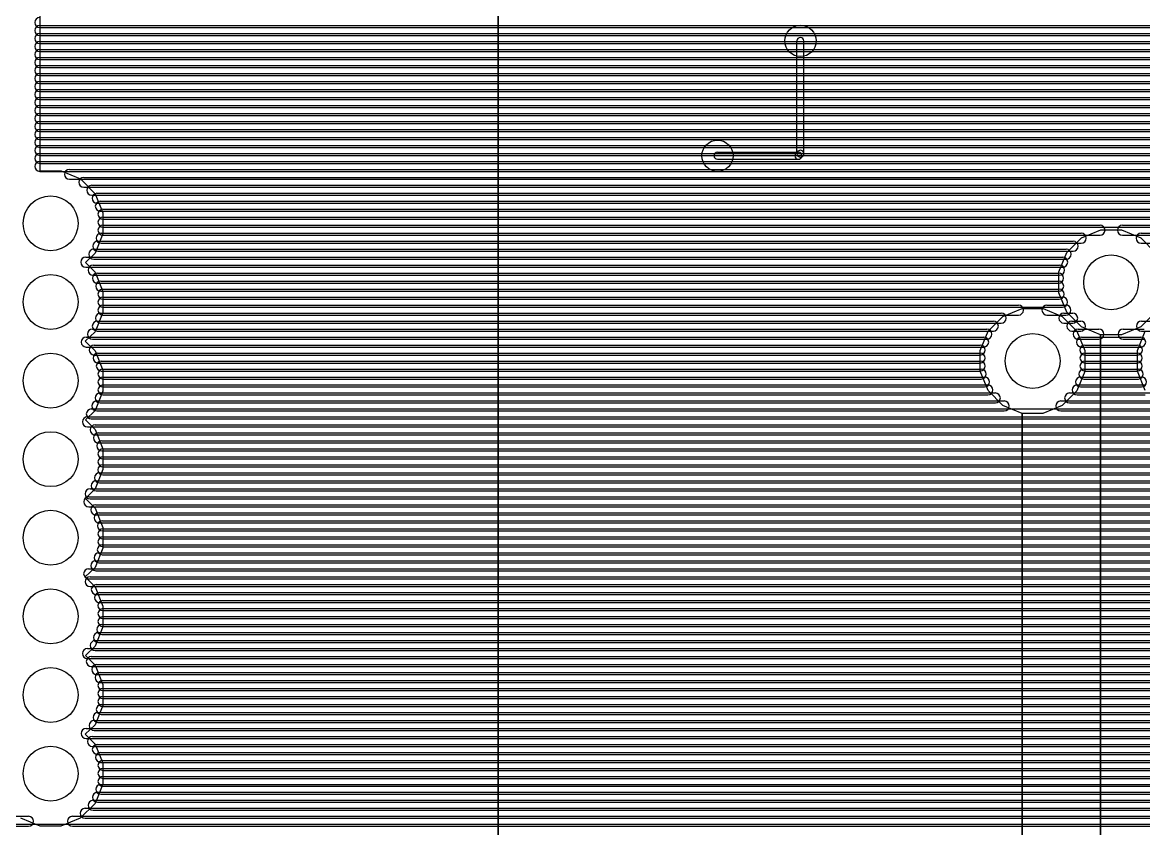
# Model space of a CAD drawing. Extents: x 25909 to 94169, y 14485 to 72115.
# Drawn here: x 39874 to 51112, y 51608 to 59682 of the extents above; entities that cross this region are included whole.
import ezdxf

# ---------------------------------------------------------------- set-up
doc = ezdxf.new("R2010")
doc.units = 0
doc.layers.add('BLACK', color=1, linetype='CONTINUOUS')

msp = doc.modelspace()

# ---------------------------------------------------------------- linework, layer by layer
at = {"layer": 'BLACK'}
for p, q in [((40049, 62422), (40049, 58194)), ((44643, 50597), (44643, 59823)), ((44643, 59823), (44643, 50597)), ((40049, 59651), (76449, 59651)), ((40049, 59651), (76449, 59651)), ((40049, 59631), (76449, 59631)), ((40049, 59631), (76449, 59631)), ((40049, 59571), (76449, 59571)), ((40049, 59571), (76449, 59571)), ((40049, 59551), (76449, 59551)), ((40049, 59551), (76449, 59551)), ((40049, 59491), (76449, 59491)), ((40049, 59491), (76449, 59491)), ((40049, 59471), (76449, 59471)), ((40049, 59471), (76449, 59471)), ((47638, 58367), (47638, 59497)), ((47708, 58367), (47708, 59497)), ((40049, 59411), (76449, 59411)), ((40049, 59411), (76449, 59411)), ((40049, 59391), (76449, 59391)), ((40049, 59391), (76449, 59391)), ((40049, 59331), (76449, 59331)), ((40049, 59331), (76449, 59331)), ((40049, 59311), (76449, 59311)), ((40049, 59311), (76449, 59311)), ((40049, 59251), (76449, 59251)), ((40049, 59251), (76449, 59251)), ((40049, 59231), (76449, 59231)), ((40049, 59231), (76449, 59231)), ((40049, 59171), (56885, 59171)), ((40049, 59171), (56885, 59171)), ((40049, 59151), (76449, 59151)), ((40049, 59151), (76449, 59151)), ((40049, 59091), (56743, 59091)), ((40049, 59091), (56743, 59091)), ((40049, 59071), (56885, 59071)), ((40049, 59071), (56885, 59071)), ((40049, 59011), (56663, 59011)), ((40049, 59011), (56663, 59011)), ((40049, 58991), (56743, 58991)), ((40049, 58991), (56743, 58991)), ((40049, 58931), (56629, 58931)), ((40049, 58931), (56629, 58931)), ((40049, 58911), (56663, 58911)), ((40049, 58911), (56663, 58911)), ((40049, 58851), (56601, 58851)), ((40049, 58851), (56601, 58851)), ((40049, 58831), (56629, 58831)), ((40049, 58831), (56629, 58831)), ((40049, 58771), (56601, 58771)), ((40049, 58771), (56601, 58771)), ((40049, 58751), (56601, 58751)), ((40049, 58751), (56601, 58751)), ((40049, 58691), (56605, 58691)), ((40049, 58691), (56605, 58691)), ((40049, 58671), (56601, 58671)), ((40049, 58671), (56601, 58671)), ((40049, 58611), (56639, 58611)), ((40049, 58611), (56639, 58611)), ((40049, 58591), (56605, 58591)), ((40049, 58591), (56605, 58591)), ((40049, 58531), (56687, 58531)), ((40049, 58531), (56687, 58531)), ((40049, 58511), (56639, 58511)), ((40049, 58511), (56639, 58511)), ((40049, 58451), (56699, 58451)), ((40049, 58451), (56699, 58451)), ((40049, 58431), (56687, 58431)), ((40049, 58431), (56687, 58431)), ((40049, 58371), (56699, 58371)), ((40049, 58371), (56699, 58371)), ((40049, 58351), (56699, 58351)), ((40049, 58351), (56699, 58351)), ((46842, 58382), (47652, 58382)), ((47628, 58372), (47648, 58392)), ((47678, 58322), (47698, 58342)), ((40049, 58291), (56699, 58291)), ((40049, 58291), (56699, 58291)), ((40049, 58271), (56699, 58271)), ((40049, 58271), (56699, 58271)), ((46842, 58312), (47652, 58312)), ((40049, 58194), (40053, 58195)), ((40049, 58191), (56699, 58191)), ((40049, 58191), (56699, 58191)), ((40053, 58195), (40262, 58195)), ((40262, 58195), (40455, 58115)), ((40345, 58211), (56699, 58211)), ((40345, 58211), (56699, 58211)), ((40345, 58111), (56699, 58111)), ((40345, 58111), (56699, 58111)), ((40455, 58115), (40602, 57967)), ((40489, 58131), (56699, 58131)), ((40489, 58131), (56699, 58131)), ((40489, 58031), (56699, 58031)), ((40489, 58031), (56699, 58031)), ((40569, 58051), (56699, 58051)), ((40569, 58051), (56699, 58051)), ((40569, 57951), (56699, 57951)), ((40569, 57951), (56699, 57951)), ((40602, 57967), (40682, 57774)), ((40622, 57971), (56698, 57971)), ((40622, 57971), (56698, 57971)), ((40655, 57891), (56699, 57891)), ((40655, 57891), (56699, 57891)), ((40622, 57871), (56698, 57871)), ((40622, 57871), (56698, 57871)), ((40655, 57791), (56699, 57791)), ((40655, 57791), (56699, 57791)), ((40682, 57811), (56698, 57811)), ((40682, 57811), (56698, 57811)), ((40682, 57774), (40682, 57565)), ((40682, 57731), (56698, 57731)), ((40682, 57731), (56698, 57731)), ((40682, 57711), (56698, 57711)), ((40682, 57711), (56698, 57711)), ((40682, 57651), (50676, 57651)), ((40682, 57651), (50676, 57651)), ((50900, 57651), (52250, 57651)), ((50900, 57651), (52250, 57651)), ((40682, 57565), (40602, 57372)), ((40663, 57571), (50487, 57571)), ((40663, 57571), (50487, 57571)), ((40682, 57631), (56698, 57631)), ((40682, 57631), (56698, 57631)), ((40682, 57551), (50676, 57551)), ((40682, 57551), (50676, 57551)), ((50490, 57524), (50683, 57604)), ((50683, 57604), (50892, 57604)), ((50892, 57604), (51085, 57524)), ((50900, 57551), (52250, 57551)), ((50900, 57551), (52250, 57551)), ((51088, 57571), (52062, 57571)), ((51088, 57571), (52062, 57571)), ((40630, 57491), (50406, 57491)), ((40630, 57491), (50406, 57491)), ((40663, 57471), (50487, 57471)), ((40663, 57471), (50487, 57471)), ((50342, 57377), (50490, 57524)), ((51085, 57524), (51232, 57376)), ((51088, 57471), (52062, 57471)), ((51088, 57471), (52062, 57471)), ((40602, 57372), (40506, 57277)), ((40510, 57331), (50302, 57331)), ((40510, 57331), (50302, 57331)), ((40590, 57411), (50336, 57411)), ((40590, 57411), (50336, 57411)), ((40630, 57391), (50406, 57391)), ((40630, 57391), (50406, 57391)), ((50262, 57184), (50342, 57377)), ((40506, 57277), (40602, 57180)), ((40510, 57231), (50302, 57231)), ((40510, 57231), (50302, 57231)), ((40582, 57251), (50270, 57251)), ((40582, 57251), (50270, 57251)), ((40590, 57311), (50336, 57311)), ((40590, 57311), (50336, 57311)), ((40582, 57151), (50270, 57151)), ((40582, 57151), (50270, 57151)), ((40602, 57180), (40682, 56987)), ((40627, 57171), (50261, 57171)), ((40627, 57171), (50261, 57171)), ((40660, 57091), (50262, 57091)), ((40660, 57091), (50262, 57091)), ((50262, 56975), (50262, 57184)), ((40627, 57071), (50261, 57071)), ((40627, 57071), (50261, 57071)), ((40660, 56991), (50262, 56991)), ((40660, 56991), (50262, 56991)), ((40682, 57011), (50266, 57011)), ((40682, 57011), (50266, 57011)), ((40682, 56987), (40682, 56778)), ((40682, 56931), (50300, 56931)), ((40682, 56931), (50300, 56931)), ((40682, 56911), (50266, 56911)), ((40682, 56911), (50266, 56911)), ((50342, 56782), (50262, 56975)), ((40682, 56778), (40602, 56585)), ((40658, 56771), (49686, 56771)), ((40658, 56771), (49686, 56771)), ((40682, 56851), (49858, 56851)), ((40682, 56851), (49858, 56851)), ((40682, 56831), (50300, 56831)), ((40682, 56831), (50300, 56831)), ((49703, 56737), (49896, 56817)), ((49896, 56817), (50105, 56817)), ((50105, 56817), (50298, 56737)), ((50144, 56851), (50334, 56851)), ((50144, 56851), (50334, 56851)), ((50314, 56771), (50402, 56771)), ((50314, 56771), (50402, 56771)), ((50489, 56634), (50342, 56782)), ((51232, 56781), (51084, 56634)), ((40625, 56691), (49607, 56691)), ((40625, 56691), (49607, 56691)), ((40658, 56671), (49686, 56671)), ((40658, 56671), (49686, 56671)), ((40682, 56751), (49858, 56751)), ((40682, 56751), (49858, 56751)), ((49555, 56590), (49703, 56737)), ((50144, 56751), (50334, 56751)), ((50144, 56751), (50334, 56751)), ((50298, 56737), (50445, 56589)), ((50314, 56671), (50402, 56671)), ((50314, 56671), (50402, 56671)), ((50394, 56691), (50482, 56691)), ((50394, 56691), (50482, 56691)), ((51091, 56691), (51181, 56691)), ((51091, 56691), (51181, 56691)), ((40602, 56585), (40505, 56490)), ((40514, 56531), (49510, 56531)), ((40514, 56531), (49510, 56531)), ((40577, 56611), (49543, 56611)), ((40577, 56611), (49543, 56611)), ((40625, 56591), (49607, 56591)), ((40625, 56591), (49607, 56591)), ((49475, 56397), (49555, 56590)), ((50394, 56591), (50482, 56591)), ((50394, 56591), (50482, 56591)), ((50445, 56589), (50525, 56396)), ((50457, 56611), (50665, 56611)), ((50457, 56611), (50665, 56611)), ((50682, 56554), (50489, 56634)), ((50490, 56531), (51084, 56531)), ((50490, 56531), (51084, 56531)), ((50682, 47616), (50682, 56554)), ((50891, 56554), (50682, 56554)), ((50682, 56554), (50682, 47616)), ((51084, 56634), (50891, 56554)), ((50907, 56611), (51117, 56611)), ((50907, 56611), (51117, 56611)), ((51050, 56397), (51130, 56590)), ((51091, 56591), (51181, 56591)), ((51091, 56591), (51181, 56591)), ((40505, 56490), (40602, 56392)), ((40514, 56431), (49510, 56431)), ((40514, 56431), (49510, 56431)), ((40577, 56511), (49543, 56511)), ((40577, 56511), (49543, 56511)), ((40594, 56451), (49476, 56451)), ((40594, 56451), (49476, 56451)), ((50457, 56511), (50665, 56511)), ((50457, 56511), (50665, 56511)), ((50490, 56431), (51084, 56431)), ((50490, 56431), (51084, 56431)), ((50523, 56451), (51051, 56451)), ((50523, 56451), (51051, 56451)), ((50907, 56511), (51117, 56511)), ((50907, 56511), (51117, 56511)), ((40594, 56351), (49476, 56351)), ((40594, 56351), (49476, 56351)), ((40602, 56392), (40682, 56199)), ((40632, 56371), (49474, 56371)), ((40632, 56371), (49474, 56371)), ((49475, 56188), (49475, 56397)), ((50523, 56351), (51051, 56351)), ((50523, 56351), (51051, 56351)), ((50525, 56396), (50525, 56187)), ((50525, 56371), (51049, 56371)), ((50525, 56371), (51049, 56371)), ((51050, 56188), (51050, 56397)), ((40632, 56271), (49474, 56271)), ((40632, 56271), (49474, 56271)), ((40665, 56291), (49475, 56291)), ((40665, 56291), (49475, 56291)), ((40665, 56191), (49475, 56191)), ((40665, 56191), (49475, 56191)), ((40682, 56211), (49486, 56211)), ((40682, 56211), (49486, 56211)), ((40682, 56199), (40682, 55990)), ((50514, 56211), (51060, 56211)), ((50514, 56211), (51060, 56211)), ((50525, 56291), (51049, 56291)), ((50525, 56291), (51049, 56291)), ((50525, 56271), (51049, 56271)), ((50525, 56271), (51049, 56271)), ((50525, 56191), (51049, 56191)), ((50525, 56191), (51049, 56191)), ((40682, 56131), (49518, 56131)), ((40682, 56131), (49518, 56131)), ((40682, 56111), (49486, 56111)), ((40682, 56111), (49486, 56111)), ((49555, 55995), (49475, 56188)), ((50525, 56187), (50445, 55994)), ((50481, 56131), (51093, 56131)), ((50481, 56131), (51093, 56131)), ((50514, 56111), (51060, 56111)), ((50514, 56111), (51060, 56111)), ((51130, 55995), (51050, 56188)), ((40682, 55990), (40602, 55797)), ((40653, 55971), (49627, 55971)), ((40653, 55971), (49627, 55971)), ((40682, 56051), (49552, 56051)), ((40682, 56051), (49552, 56051)), ((40682, 56031), (49518, 56031)), ((40682, 56031), (49518, 56031)), ((49702, 55847), (49555, 55995)), ((50445, 55994), (50297, 55847)), ((50371, 55971), (51203, 55971)), ((50371, 55971), (51203, 55971)), ((50447, 56051), (51127, 56051)), ((50447, 56051), (51127, 56051)), ((50481, 56031), (51093, 56031)), ((50481, 56031), (51093, 56031)), ((40620, 55891), (49716, 55891)), ((40620, 55891), (49716, 55891)), ((40653, 55871), (49627, 55871)), ((40653, 55871), (49627, 55871)), ((40682, 55951), (49552, 55951)), ((40682, 55951), (49552, 55951)), ((50282, 55891), (51290, 55891)), ((50282, 55891), (51290, 55891)), ((50371, 55871), (51203, 55871)), ((50371, 55871), (51203, 55871)), ((50447, 55951), (51127, 55951)), ((50447, 55951), (51127, 55951)), ((40602, 55797), (40506, 55702)), ((40565, 55811), (56699, 55811)), ((40565, 55811), (56699, 55811)), ((40620, 55791), (49716, 55791)), ((40620, 55791), (49716, 55791)), ((49895, 55767), (49702, 55847)), ((49895, 46829), (49895, 55767)), ((50104, 55767), (49895, 55767)), ((49895, 55767), (49895, 46829)), ((50297, 55847), (50104, 55767)), ((50282, 55791), (51290, 55791)), ((50282, 55791), (51290, 55791)), ((40506, 55702), (40602, 55605)), ((40527, 55731), (56699, 55731)), ((40527, 55731), (56699, 55731)), ((40527, 55631), (56699, 55631)), ((40527, 55631), (56699, 55631)), ((40565, 55711), (56699, 55711)), ((40565, 55711), (56699, 55711)), ((40604, 55651), (56698, 55651)), ((40604, 55651), (56698, 55651)), ((40602, 55605), (40682, 55412)), ((40604, 55551), (56698, 55551)), ((40604, 55551), (56698, 55551)), ((40637, 55571), (56699, 55571)), ((40637, 55571), (56699, 55571)), ((40637, 55471), (56699, 55471)), ((40637, 55471), (56699, 55471)), ((40670, 55491), (56698, 55491)), ((40670, 55491), (56698, 55491)), ((40682, 55412), (40682, 55203)), ((40682, 55411), (56698, 55411)), ((40682, 55411), (56698, 55411)), ((40670, 55391), (56698, 55391)), ((40670, 55391), (56698, 55391)), ((40682, 55331), (56698, 55331)), ((40682, 55331), (56698, 55331)), ((40682, 55311), (56698, 55311)), ((40682, 55311), (56698, 55311)), ((40682, 55203), (40602, 55010)), ((40681, 55251), (56699, 55251)), ((40681, 55251), (56699, 55251)), ((40682, 55231), (56698, 55231)), ((40682, 55231), (56698, 55231)), ((40614, 55091), (56698, 55091)), ((40614, 55091), (56698, 55091)), ((40648, 55171), (56698, 55171)), ((40648, 55171), (56698, 55171)), ((40648, 55071), (56698, 55071)), ((40648, 55071), (56698, 55071)), ((40681, 55151), (56699, 55151)), ((40681, 55151), (56699, 55151)), ((40602, 55010), (40506, 54915)), ((40552, 55011), (56698, 55011)), ((40552, 55011), (56698, 55011)), ((40614, 54991), (56698, 54991)), ((40614, 54991), (56698, 54991)), ((40506, 54915), (40602, 54818)), ((40540, 54931), (56698, 54931)), ((40540, 54931), (56698, 54931)), ((40552, 54911), (56698, 54911)), ((40552, 54911), (56698, 54911)), ((40610, 54851), (56698, 54851)), ((40610, 54851), (56698, 54851)), ((40540, 54831), (56698, 54831)), ((40540, 54831), (56698, 54831)), ((40602, 54818), (40682, 54625)), ((40610, 54751), (56698, 54751)), ((40610, 54751), (56698, 54751)), ((40643, 54771), (56699, 54771)), ((40643, 54771), (56699, 54771)), ((40643, 54671), (56699, 54671)), ((40643, 54671), (56699, 54671)), ((40676, 54691), (56652, 54691)), ((40676, 54691), (56652, 54691)), ((40682, 54625), (40682, 54416)), ((40676, 54591), (56652, 54591)), ((40676, 54591), (56652, 54591)), ((40682, 54611), (56572, 54611)), ((40682, 54611), (56572, 54611)), ((40682, 54531), (56492, 54531)), ((40682, 54531), (56492, 54531)), ((40682, 54511), (56572, 54511)), ((40682, 54511), (56572, 54511)), ((40682, 54416), (40602, 54223)), ((40675, 54451), (56411, 54451)), ((40675, 54451), (56411, 54451)), ((40682, 54431), (56492, 54431)), ((40682, 54431), (56492, 54431)), ((40609, 54291), (56251, 54291)), ((40609, 54291), (56251, 54291)), ((40642, 54371), (56332, 54371)), ((40642, 54371), (56332, 54371)), ((40675, 54351), (56411, 54351)), ((40675, 54351), (56411, 54351)), ((40602, 54223), (40505, 54128)), ((40538, 54211), (56172, 54211)), ((40538, 54211), (56172, 54211)), ((40609, 54191), (56251, 54191)), ((40609, 54191), (56251, 54191)), ((40642, 54271), (56332, 54271)), ((40642, 54271), (56332, 54271)), ((40505, 54128), (40602, 54030)), ((40538, 54111), (56172, 54111)), ((40538, 54111), (56172, 54111)), ((40552, 54131), (56092, 54131)), ((40552, 54131), (56092, 54131)), ((40552, 54031), (56092, 54031)), ((40552, 54031), (56092, 54031)), ((40602, 54030), (40682, 53837)), ((40615, 54051), (56011, 54051)), ((40615, 54051), (56011, 54051)), ((40615, 53951), (56011, 53951)), ((40615, 53951), (56011, 53951)), ((40648, 53971), (55932, 53971)), ((40648, 53971), (55932, 53971)), ((40648, 53871), (55932, 53871)), ((40648, 53871), (55932, 53871)), ((40681, 53891), (53749, 53891)), ((40681, 53891), (53749, 53891)), ((40682, 53837), (40682, 53628)), ((40681, 53791), (53749, 53791)), ((40681, 53791), (53749, 53791)), ((40682, 53811), (53646, 53811)), ((40682, 53811), (53646, 53811)), ((40682, 53731), (53566, 53731)), ((40682, 53731), (53566, 53731)), ((40682, 53628), (40602, 53435)), ((40670, 53651), (53486, 53651)), ((40670, 53651), (53486, 53651)), ((40682, 53711), (53646, 53711)), ((40682, 53711), (53646, 53711)), ((40682, 53631), (53566, 53631)), ((40682, 53631), (53566, 53631)), ((40637, 53571), (53405, 53571)), ((40637, 53571), (53405, 53571)), ((40670, 53551), (53486, 53551)), ((40670, 53551), (53486, 53551)), ((40602, 53435), (40506, 53340)), ((40527, 53411), (53245, 53411)), ((40527, 53411), (53245, 53411)), ((40604, 53491), (53326, 53491)), ((40604, 53491), (53326, 53491)), ((40604, 53391), (53326, 53391)), ((40604, 53391), (53326, 53391)), ((40637, 53471), (53405, 53471)), ((40637, 53471), (53405, 53471)), ((40506, 53340), (40602, 53243)), ((40527, 53311), (53245, 53311)), ((40527, 53311), (53245, 53311)), ((40565, 53331), (53165, 53331)), ((40565, 53331), (53165, 53331)), ((40565, 53231), (53165, 53231)), ((40565, 53231), (53165, 53231)), ((40602, 53243), (40682, 53050)), ((40620, 53251), (53086, 53251)), ((40620, 53251), (53086, 53251)), ((40653, 53171), (53005, 53171)), ((40653, 53171), (53005, 53171)), ((40620, 53151), (53086, 53151)), ((40620, 53151), (53086, 53151)), ((40653, 53071), (53005, 53071)), ((40653, 53071), (53005, 53071)), ((40682, 53091), (52926, 53091)), ((40682, 53091), (52926, 53091)), ((40682, 53050), (40682, 52841)), ((40682, 53011), (52846, 53011)), ((40682, 53011), (52846, 53011)), ((40682, 52991), (52926, 52991)), ((40682, 52991), (52926, 52991)), ((40682, 52931), (52766, 52931)), ((40682, 52931), (52766, 52931)), ((40682, 52841), (40602, 52648)), ((40665, 52851), (52685, 52851)), ((40665, 52851), (52685, 52851)), ((40682, 52911), (52846, 52911)), ((40682, 52911), (52846, 52911)), ((40682, 52831), (52766, 52831)), ((40682, 52831), (52766, 52831)), ((40632, 52771), (52606, 52771)), ((40632, 52771), (52606, 52771)), ((40665, 52751), (52685, 52751)), ((40665, 52751), (52685, 52751)), ((40602, 52648), (40505, 52553)), ((40513, 52611), (52445, 52611)), ((40513, 52611), (52445, 52611)), ((40594, 52691), (52526, 52691)), ((40594, 52691), (52526, 52691)), ((40632, 52671), (52606, 52671)), ((40632, 52671), (52606, 52671)), ((40505, 52553), (40602, 52455)), ((40513, 52511), (52445, 52511)), ((40513, 52511), (52445, 52511)), ((40577, 52531), (52365, 52531)), ((40577, 52531), (52365, 52531)), ((40594, 52591), (52526, 52591)), ((40594, 52591), (52526, 52591)), ((40577, 52431), (52365, 52431)), ((40577, 52431), (52365, 52431)), ((40602, 52455), (40682, 52262)), ((40625, 52451), (52285, 52451)), ((40625, 52451), (52285, 52451)), ((40658, 52371), (52206, 52371)), ((40658, 52371), (52206, 52371)), ((40625, 52351), (52285, 52351)), ((40625, 52351), (52285, 52351)), ((40658, 52271), (52206, 52271)), ((40658, 52271), (52206, 52271)), ((40682, 52291), (52126, 52291)), ((40682, 52291), (52126, 52291)), ((40682, 52262), (40682, 52053)), ((40682, 52211), (52046, 52211)), ((40682, 52211), (52046, 52211)), ((40682, 52191), (52126, 52191)), ((40682, 52191), (52126, 52191)), ((40682, 52053), (40602, 51860)), ((40660, 52051), (51886, 52051)), ((40660, 52051), (51886, 52051)), ((40682, 52131), (51966, 52131)), ((40682, 52131), (51966, 52131)), ((40682, 52111), (52046, 52111)), ((40682, 52111), (52046, 52111)), ((40627, 51971), (51805, 51971)), ((40627, 51971), (51805, 51971)), ((40660, 51951), (51886, 51951)), ((40660, 51951), (51886, 51951)), ((40682, 52031), (51966, 52031)), ((40682, 52031), (51966, 52031)), ((40602, 51860), (40454, 51713)), ((40502, 51811), (51646, 51811)), ((40502, 51811), (51646, 51811)), ((40582, 51891), (51726, 51891)), ((40582, 51891), (51726, 51891)), ((40627, 51871), (51805, 51871)), ((40627, 51871), (51805, 51871)), ((38262, 51731), (39936, 51731)), ((38262, 51731), (39936, 51731)), ((40052, 51633), (39859, 51713)), ((40454, 51713), (40261, 51633)), ((40376, 51731), (51566, 51731)), ((40376, 51731), (51566, 51731)), ((40502, 51711), (51646, 51711)), ((40502, 51711), (51646, 51711)), ((40582, 51791), (51726, 51791)), ((40582, 51791), (51726, 51791)), ((38262, 51651), (51486, 51651)), ((38262, 51651), (51486, 51651)), ((38262, 51631), (39936, 51631)), ((38262, 51631), (39936, 51631)), ((40261, 51633), (40052, 51633)), ((40376, 51631), (51566, 51631)), ((40376, 51631), (51566, 51631))]:
    msp.add_line(p, q, dxfattribs=at)
for centre, radius in [((47673, 59497), 157), ((46842, 58347), 157), ((40157, 57670), 275), ((50787, 57079), 275), ((40157, 56883), 275), ((50000, 56292), 275), ((40157, 56095), 275), ((40157, 55308), 275), ((40157, 54521), 275), ((40157, 53733), 275), ((40157, 52946), 275), ((40157, 52158), 275)]:
    msp.add_circle(centre, radius, dxfattribs=at)
for centre, radius, start, end in [((40049, 59681), 50, 90, 270), ((40049, 59681), 50, 90, 270), ((40049, 59601), 50, 90, 270), ((40049, 59601), 50, 90, 270), ((40049, 59521), 50, 90, 270), ((40049, 59521), 50, 90, 270), ((40049, 59441), 50, 90, 270), ((40049, 59441), 50, 90, 270), ((47673, 59497), 35, 360, 540), ((40049, 59361), 50, 90, 270), ((40049, 59361), 50, 90, 270), ((40049, 59281), 50, 90, 270), ((40049, 59281), 50, 90, 270), ((40049, 59201), 50, 90, 270), ((40049, 59201), 50, 90, 270), ((40049, 59121), 50, 90, 270), ((40049, 59121), 50, 90, 270), ((40049, 59041), 50, 90, 270), ((40049, 59041), 50, 90, 270), ((40049, 58961), 50, 90, 270), ((40049, 58961), 50, 90, 270), ((40049, 58881), 50, 90, 270), ((40049, 58881), 50, 90, 270), ((40049, 58801), 50, 90, 270), ((40049, 58801), 50, 90, 270), ((40049, 58721), 50, 90, 270), ((40049, 58721), 50, 90, 270), ((40049, 58641), 50, 90, 270), ((40049, 58641), 50, 90, 270), ((40049, 58561), 50, 90, 270), ((40049, 58561), 50, 90, 270), ((40049, 58481), 50, 90, 270), ((40049, 58481), 50, 90, 270), ((40049, 58401), 50, 90, 270), ((40049, 58401), 50, 90, 270), ((40049, 58321), 50, 90, 270), ((40049, 58321), 50, 90, 270), ((46842, 58347), 35, 90, 270), ((47653, 58347), 35, 135, 315), ((47673, 58367), 35, 180, 360), ((47673, 58367), 35, 315, 495), ((47652, 58347), 35, 270, 450), ((40049, 58241), 50, 90, 270), ((40049, 58241), 50, 90, 270), ((40345, 58161), 50, 90, 270), ((40345, 58161), 50, 90, 270), ((40489, 58081), 50, 90, 270), ((40489, 58081), 50, 90, 270), ((40569, 58001), 50, 90, 270), ((40569, 58001), 50, 90, 270), ((40622, 57921), 50, 90, 270), ((40622, 57921), 50, 90, 270), ((40655, 57841), 50, 90, 270), ((40655, 57841), 50, 90, 270), ((40682, 57761), 50, 90, 270), ((40682, 57761), 50, 90, 270), ((40682, 57681), 50, 90, 270), ((40682, 57681), 50, 90, 270), ((40682, 57601), 50, 90, 270), ((40682, 57601), 50, 90, 270), ((50676, 57601), 50, 270, 450), ((50676, 57601), 50, 270, 450), ((50900, 57601), 50, 90, 270), ((50900, 57601), 50, 90, 270), ((40663, 57521), 50, 90, 270), ((40663, 57521), 50, 90, 270), ((50487, 57521), 50, 270, 450), ((50487, 57521), 50, 270, 450), ((51088, 57521), 50, 90, 270), ((51088, 57521), 50, 90, 270), ((40630, 57441), 50, 90, 270), ((40630, 57441), 50, 90, 270), ((50406, 57441), 50, 270, 450), ((50406, 57441), 50, 270, 450), ((40510, 57281), 50, 90, 270), ((40510, 57281), 50, 90, 270), ((40590, 57361), 50, 90, 270), ((40590, 57361), 50, 90, 270), ((50302, 57281), 50, 270, 450), ((50302, 57281), 50, 270, 450), ((50336, 57361), 50, 270, 450), ((50336, 57361), 50, 270, 450), ((40582, 57201), 50, 90, 270), ((40582, 57201), 50, 90, 270), ((50270, 57201), 50, 270, 450), ((50270, 57201), 50, 270, 450), ((40627, 57121), 50, 90, 270), ((40627, 57121), 50, 90, 270), ((40660, 57041), 50, 90, 270), ((40660, 57041), 50, 90, 270), ((50261, 57121), 50, 270, 450), ((50261, 57121), 50, 270, 450), ((50262, 57041), 50, 270, 450), ((50262, 57041), 50, 270, 450), ((40682, 56961), 50, 90, 270), ((40682, 56961), 50, 90, 270), ((50266, 56961), 50, 270, 450), ((50266, 56961), 50, 270, 450), ((40682, 56881), 50, 90, 270), ((40682, 56881), 50, 90, 270), ((50300, 56881), 50, 270, 450), ((50300, 56881), 50, 270, 450), ((40658, 56721), 50, 90, 270), ((40658, 56721), 50, 90, 270), ((40682, 56801), 50, 90, 270), ((40682, 56801), 50, 90, 270), ((49686, 56721), 50, 270, 450), ((49686, 56721), 50, 270, 450), ((49858, 56801), 50, 270, 450), ((49858, 56801), 50, 270, 450), ((50144, 56801), 50, 90, 270), ((50144, 56801), 50, 90, 270), ((50314, 56721), 50, 90, 270), ((50314, 56721), 50, 90, 270), ((50334, 56801), 50, 270, 450), ((50334, 56801), 50, 270, 450), ((50402, 56721), 50, 270, 450), ((50402, 56721), 50, 270, 450), ((40625, 56641), 50, 90, 270), ((40625, 56641), 50, 90, 270), ((49607, 56641), 50, 270, 450), ((49607, 56641), 50, 270, 450), ((50394, 56641), 50, 90, 270), ((50394, 56641), 50, 90, 270), ((50482, 56641), 50, 270, 450), ((50482, 56641), 50, 270, 450), ((51091, 56641), 50, 90, 270), ((51091, 56641), 50, 90, 270), ((40514, 56481), 50, 90, 270), ((40514, 56481), 50, 90, 270), ((40577, 56561), 50, 90, 270), ((40577, 56561), 50, 90, 270), ((49510, 56481), 50, 270, 450), ((49510, 56481), 50, 270, 450), ((49543, 56561), 50, 270, 450), ((49543, 56561), 50, 270, 450), ((50457, 56561), 50, 90, 270), ((50457, 56561), 50, 90, 270), ((50490, 56481), 50, 90, 270), ((50490, 56481), 50, 90, 270), ((50665, 56561), 50, 270, 450), ((50665, 56561), 50, 270, 450), ((50907, 56561), 50, 90, 270), ((50907, 56561), 50, 90, 270), ((51084, 56481), 50, 270, 450), ((51084, 56481), 50, 270, 450), ((40594, 56401), 50, 90, 270), ((40594, 56401), 50, 90, 270), ((49476, 56401), 50, 270, 450), ((49476, 56401), 50, 270, 450), ((50523, 56401), 50, 90, 270), ((50523, 56401), 50, 90, 270), ((51051, 56401), 50, 270, 450), ((51051, 56401), 50, 270, 450), ((40632, 56321), 50, 90, 270), ((40632, 56321), 50, 90, 270), ((49474, 56321), 50, 270, 450), ((49474, 56321), 50, 270, 450), ((50525, 56321), 50, 90, 270), ((50525, 56321), 50, 90, 270), ((51049, 56321), 50, 270, 450), ((51049, 56321), 50, 270, 450), ((40665, 56241), 50, 90, 270), ((40665, 56241), 50, 90, 270), ((40682, 56161), 50, 90, 270), ((40682, 56161), 50, 90, 270), ((49475, 56241), 50, 270, 450), ((49475, 56241), 50, 270, 450), ((49486, 56161), 50, 270, 450), ((49486, 56161), 50, 270, 450), ((50514, 56161), 50, 90, 270), ((50514, 56161), 50, 90, 270), ((50525, 56241), 50, 90, 270), ((50525, 56241), 50, 90, 270), ((51049, 56241), 50, 270, 450), ((51049, 56241), 50, 270, 450), ((51060, 56161), 50, 270, 450), ((51060, 56161), 50, 270, 450), ((40682, 56081), 50, 90, 270), ((40682, 56081), 50, 90, 270), ((49518, 56081), 50, 270, 450), ((49518, 56081), 50, 270, 450), ((50481, 56081), 50, 90, 270), ((50481, 56081), 50, 90, 270), ((51093, 56081), 50, 270, 450), ((51093, 56081), 50, 270, 450), ((40653, 55921), 50, 90, 270), ((40653, 55921), 50, 90, 270), ((40682, 56001), 50, 90, 270), ((40682, 56001), 50, 90, 270), ((49552, 56001), 50, 270, 450), ((49552, 56001), 50, 270, 450), ((49627, 55921), 50, 270, 450), ((49627, 55921), 50, 270, 450), ((50371, 55921), 50, 90, 270), ((50371, 55921), 50, 90, 270), ((50447, 56001), 50, 90, 270), ((50447, 56001), 50, 90, 270), ((40620, 55841), 50, 90, 270), ((40620, 55841), 50, 90, 270), ((49716, 55841), 50, 270, 450), ((49716, 55841), 50, 270, 450), ((50282, 55841), 50, 90, 270), ((50282, 55841), 50, 90, 270), ((40565, 55761), 50, 90, 270), ((40565, 55761), 50, 90, 270), ((40527, 55681), 50, 90, 270), ((40527, 55681), 50, 90, 270), ((40604, 55601), 50, 90, 270), ((40604, 55601), 50, 90, 270), ((40637, 55521), 50, 90, 270), ((40637, 55521), 50, 90, 270), ((40670, 55441), 50, 90, 270), ((40670, 55441), 50, 90, 270), ((40682, 55361), 50, 90, 270), ((40682, 55361), 50, 90, 270), ((40682, 55281), 50, 90, 270), ((40682, 55281), 50, 90, 270), ((40681, 55201), 50, 90, 270), ((40681, 55201), 50, 90, 270), ((40614, 55041), 50, 90, 270), ((40614, 55041), 50, 90, 270), ((40648, 55121), 50, 90, 270), ((40648, 55121), 50, 90, 270), ((40552, 54961), 50, 90, 270), ((40552, 54961), 50, 90, 270), ((40540, 54881), 50, 90, 270), ((40540, 54881), 50, 90, 270), ((40610, 54801), 50, 90, 270), ((40610, 54801), 50, 90, 270), ((40643, 54721), 50, 90, 270), ((40643, 54721), 50, 90, 270), ((40676, 54641), 50, 90, 270), ((40676, 54641), 50, 90, 270), ((40682, 54561), 50, 90, 270), ((40682, 54561), 50, 90, 270), ((40682, 54481), 50, 90, 270), ((40682, 54481), 50, 90, 270), ((40675, 54401), 50, 90, 270), ((40675, 54401), 50, 90, 270), ((40609, 54241), 50, 90, 270), ((40609, 54241), 50, 90, 270), ((40642, 54321), 50, 90, 270), ((40642, 54321), 50, 90, 270), ((40538, 54161), 50, 90, 270), ((40538, 54161), 50, 90, 270), ((40552, 54081), 50, 90, 270), ((40552, 54081), 50, 90, 270), ((40615, 54001), 50, 90, 270), ((40615, 54001), 50, 90, 270), ((40648, 53921), 50, 90, 270), ((40648, 53921), 50, 90, 270), ((40681, 53841), 50, 90, 270), ((40681, 53841), 50, 90, 270), ((40682, 53761), 50, 90, 270), ((40682, 53761), 50, 90, 270), ((40682, 53681), 50, 90, 270), ((40682, 53681), 50, 90, 270), ((40670, 53601), 50, 90, 270), ((40670, 53601), 50, 90, 270), ((40637, 53521), 50, 90, 270), ((40637, 53521), 50, 90, 270), ((40527, 53361), 50, 90, 270), ((40527, 53361), 50, 90, 270), ((40604, 53441), 50, 90, 270), ((40604, 53441), 50, 90, 270), ((40565, 53281), 50, 90, 270), ((40565, 53281), 50, 90, 270), ((40620, 53201), 50, 90, 270), ((40620, 53201), 50, 90, 270), ((40653, 53121), 50, 90, 270), ((40653, 53121), 50, 90, 270), ((40682, 53041), 50, 90, 270), ((40682, 53041), 50, 90, 270), ((40682, 52961), 50, 90, 270), ((40682, 52961), 50, 90, 270), ((40682, 52881), 50, 90, 270), ((40682, 52881), 50, 90, 270), ((40665, 52801), 50, 90, 270), ((40665, 52801), 50, 90, 270), ((40632, 52721), 50, 90, 270), ((40632, 52721), 50, 90, 270), ((40513, 52561), 50, 90, 270), ((40513, 52561), 50, 90, 270), ((40594, 52641), 50, 90, 270), ((40594, 52641), 50, 90, 270), ((40577, 52481), 50, 90, 270), ((40577, 52481), 50, 90, 270), ((40625, 52401), 50, 90, 270), ((40625, 52401), 50, 90, 270), ((40658, 52321), 50, 90, 270), ((40658, 52321), 50, 90, 270), ((40682, 52241), 50, 90, 270), ((40682, 52241), 50, 90, 270), ((40682, 52161), 50, 90, 270), ((40682, 52161), 50, 90, 270), ((40660, 52001), 50, 90, 270), ((40660, 52001), 50, 90, 270), ((40682, 52081), 50, 90, 270), ((40682, 52081), 50, 90, 270), ((40627, 51921), 50, 90, 270), ((40627, 51921), 50, 90, 270), ((40502, 51761), 50, 90, 270), ((40502, 51761), 50, 90, 270), ((40582, 51841), 50, 90, 270), ((40582, 51841), 50, 90, 270), ((39936, 51681), 50, 270, 450), ((39936, 51681), 50, 270, 450), ((40376, 51681), 50, 90, 270), ((40376, 51681), 50, 90, 270)]:
    msp.add_arc(centre, radius, start, end, dxfattribs=at)

doc.saveas('drawing.dxf')
